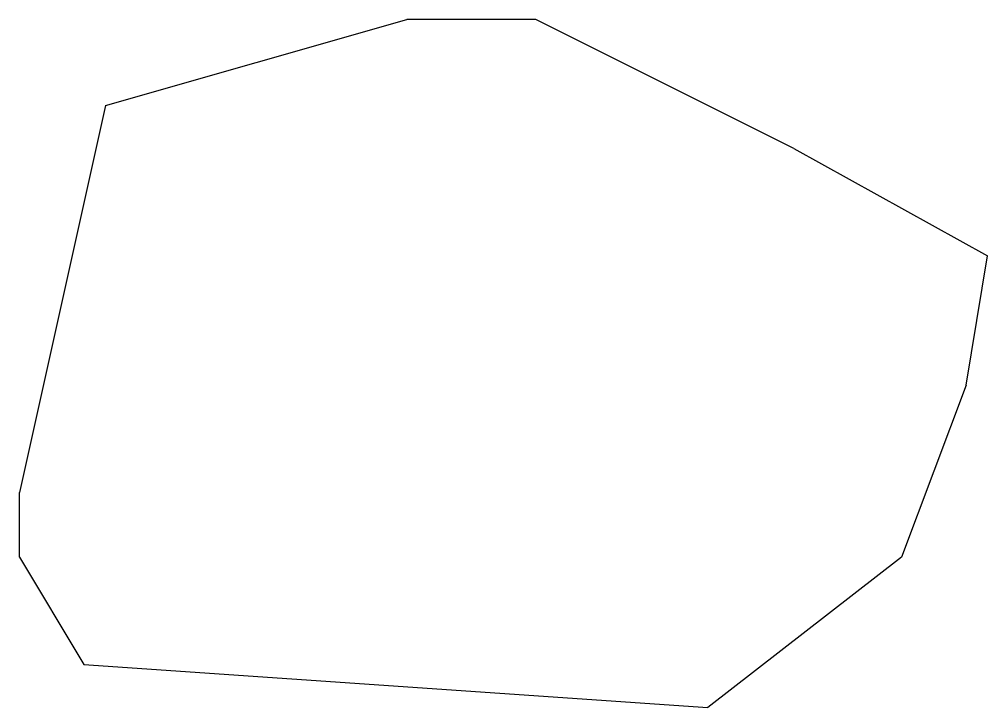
# Model space of a CAD drawing. Extents: x 1655470.83 to 1655471.28, y 8181317.92 to 8181318.24.
import ezdxf

# ---------------------------------------------------------------- set-up
doc = ezdxf.new("R2010")
doc.units = 0

msp = doc.modelspace()

# ---------------------------------------------------------------- linework, layer by layer
at = {"color": 1}
for p, q in [((1655470.87, 8181318.2, 62), (1655471.01, 8181318.24, 62)), ((1655471.07, 8181318.24, 62), (1655471.01, 8181318.24, 62)), ((1655471.19, 8181318.18, 62), (1655471.07, 8181318.24, 62)), ((1655470.87, 8181318.2, 62), (1655470.83, 8181318.02, 62)), ((1655471.19, 8181318.18, 62), (1655471.28, 8181318.13, 62)), ((1655471.27, 8181318.07, 62), (1655471.28, 8181318.13, 62)), ((1655471.27, 8181318.07, 62), (1655471.24, 8181317.99, 62)), ((1655470.83, 8181317.99, 62), (1655470.83, 8181318.02, 62)), ((1655470.83, 8181317.99, 62), (1655470.86, 8181317.94, 62)), ((1655471.24, 8181317.99, 62), (1655471.15, 8181317.92, 62)), ((1655470.86, 8181317.94, 62), (1655471.15, 8181317.92, 62))]:
    msp.add_line(p, q, dxfattribs=at)

doc.saveas('drawing.dxf')
